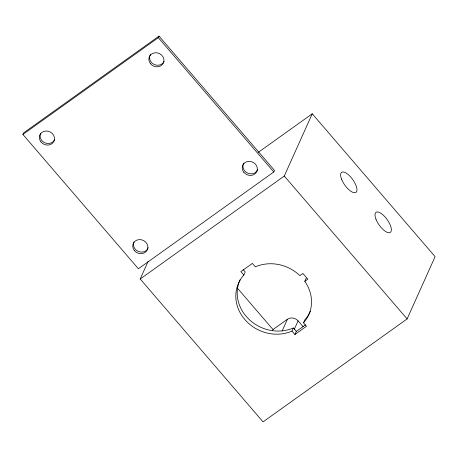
<?xml version="1.0" encoding="UTF-8"?>
<svg xmlns="http://www.w3.org/2000/svg" width="458" height="458" viewBox="0 0 458 458"><rect width="100%" height="100%" fill="white"/><g stroke="black" fill="none" stroke-linecap="round" stroke-linejoin="round"><path stroke-width="0.69" d="M22.9 134.452L23.598 132.894L159.023 36.113L274.508 170.428L273.804 171.985L138.385 268.766L22.9 134.452L158.325 37.67L159.023 36.113M258.22 152.399L312.247 113.79L435.1 256.675L407.122 318.928L263.058 421.887L140.205 278.996L148.071 261.489M140.205 278.996L284.269 176.038L312.247 113.79M306.19 278.218L304.788 281.332A38.506 34.522 24.2 0 1 303.499 322.844L306.454 326.279L294.929 334.517L291.975 331.082A38.506 34.522 24.2 0 1 244.847 319.552A38.506 34.522 24.2 0 1 243.828 275.081L245.225 271.966L243.118 269.516M272.424 330.848L273.008 329.548L287.412 319.255A7.7 6.904 24.2 0 1 298.089 320.852L303.099 326.674M282.168 330.922L287.412 319.255M291.975 331.082L293.372 327.968A38.506 34.522 24.2 0 1 249.839 320.119A38.506 34.522 24.2 0 1 240.066 279.781M294.305 329.279L298.089 320.852M294.929 334.517L296.326 331.403L305.549 324.814M303.499 322.844L304.896 319.73A38.506 34.522 24.2 0 0 310.364 311.234M304.788 281.332L307.816 279.168L302.904 273.455L299.875 275.619A38.506 34.522 24.2 0 0 255.352 266.842L252.398 263.407L240.874 271.646L243.828 275.081M284.269 176.038L407.122 318.928M158.325 37.67L273.804 171.985M293.372 327.968L296.326 331.403M237.553 288.311L273.008 329.548M257.751 169.363A7.7 6.904 24.2 0 1 247.623 173.118A7.7 6.904 24.2 0 1 243.793 163.037M164.124 61.429A7.7 6.904 24.2 0 1 153.905 64.355A7.7 6.904 24.2 0 1 150.424 54.445M148.255 247.612A7.7 6.904 24.2 0 1 138.488 251.522A7.7 6.904 24.2 0 1 133.976 241.898M54.634 139.673A7.7 6.904 24.2 0 1 44.758 142.77A7.7 6.904 24.2 0 1 40.613 133.307M341.571 179.233A12.32 4.838 54.4 0 0 355.723 192.509A12.32 4.838 54.4 0 0 349.048 175.299A12.32 4.838 54.4 0 0 341.571 179.233M375.972 219.245A12.32 4.838 54.4 0 0 390.124 232.521A12.32 4.838 54.4 0 0 383.443 215.306A12.32 4.838 54.4 0 0 375.972 219.245M243.799 172.242A7.7 6.904 24.2 0 0 256.795 171.578A7.7 6.904 24.2 0 0 248.757 161.359A7.7 6.904 24.2 0 0 243.799 172.242M150.43 63.645A7.7 6.904 24.2 0 0 163.426 62.981A7.7 6.904 24.2 0 0 155.388 52.762A7.7 6.904 24.2 0 0 150.43 63.645M134.309 250.486A7.7 6.904 24.2 0 0 147.304 249.822A7.7 6.904 24.2 0 0 139.266 239.603A7.7 6.904 24.2 0 0 134.309 250.486M40.939 141.894A7.7 6.904 24.2 0 0 53.935 141.23A7.7 6.904 24.2 0 0 45.897 131.011A7.7 6.904 24.2 0 0 40.939 141.894"/></g></svg>
